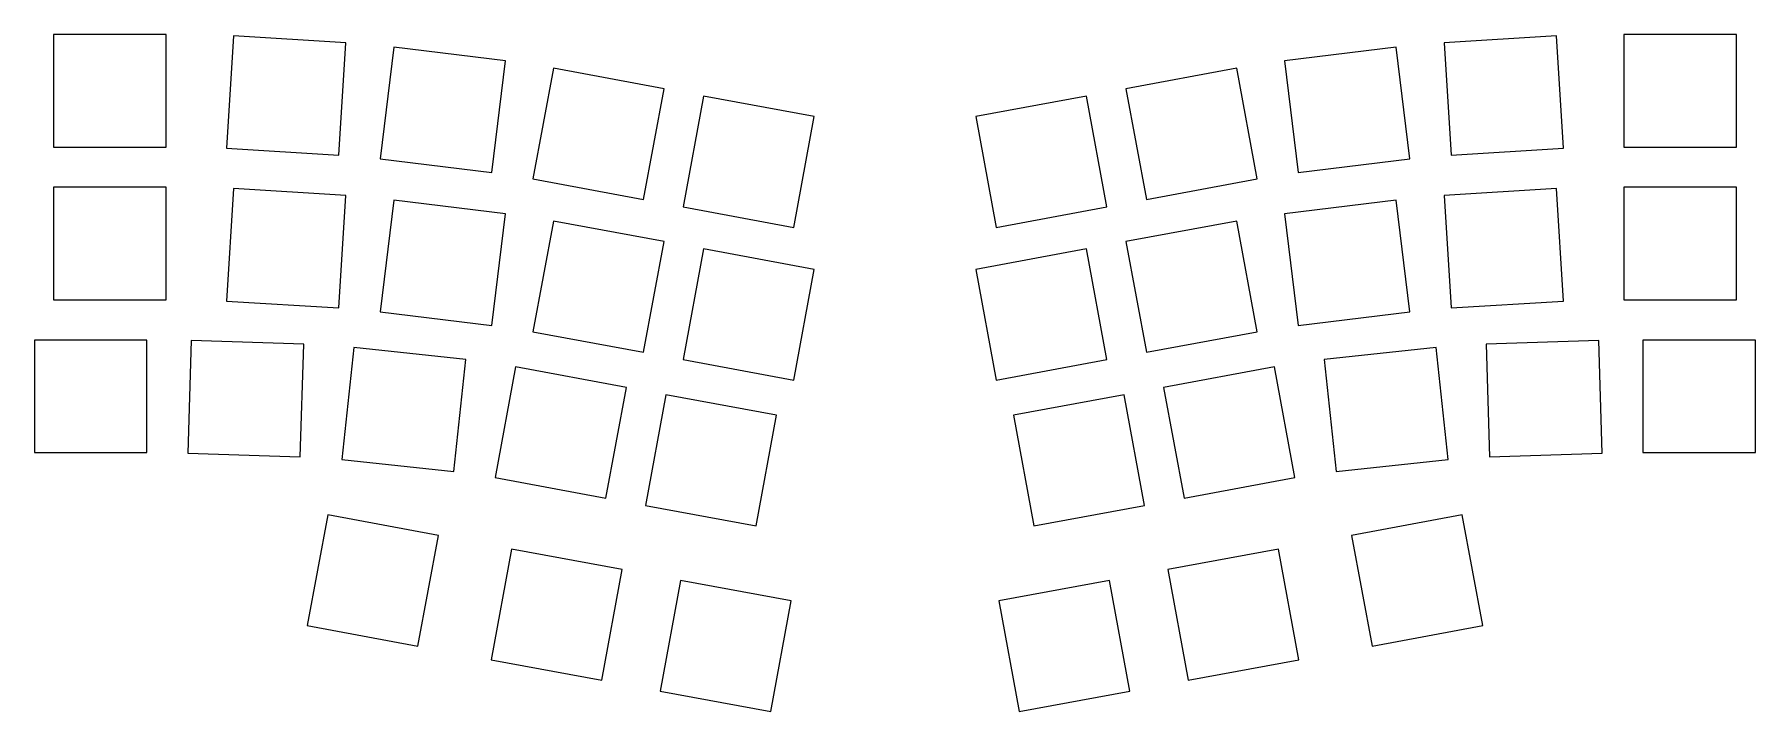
# Model space of a CAD drawing. Header units: millimetres. Extents: x -9 to 205, y -77 to 7.
import ezdxf

# ---------------------------------------------------------------- set-up
doc = ezdxf.new("R2010")
doc.units = ezdxf.units.MM

msp = doc.modelspace()

# ---------------------------------------------------------------- linework, layer by layer
for p, q in [((7, 7), (-7, 7)), ((-7, 7), (-7, -7)), ((7, -7), (7, 7)), ((15.38, 6.82), (14.52, -7.16)), ((29.35, 5.96), (15.38, 6.82)), ((179.92, 6.82), (165.95, 5.96)), ((180.78, -7.16), (179.92, 6.82)), ((202.3, 7), (188.3, 7)), ((188.3, 7), (188.3, -7)), ((202.3, -7), (202.3, 7)), ((28.5, -8.01), (29.35, 5.96)), ((35.33, 5.41), (33.63, -8.48)), ((49.23, 3.71), (35.33, 5.41)), ((159.97, 5.41), (146.07, 3.71)), ((161.67, -8.48), (159.97, 5.41)), ((165.95, 5.96), (166.8, -8.01)), ((47.52, -10.19), (49.23, 3.71)), ((55.16, 2.79), (52.61, -10.97)), ((68.93, 0.24), (55.16, 2.79)), ((140.14, 2.79), (126.37, 0.24)), ((142.69, -10.97), (140.14, 2.79)), ((146.07, 3.71), (147.78, -10.19)), ((66.38, -13.52), (68.93, 0.24)), ((126.37, 0.24), (128.92, -13.52)), ((73.84, -0.67), (71.29, -14.44)), ((87.61, -3.22), (73.84, -0.67)), ((121.45, -0.67), (107.69, -3.22)), ((124, -14.44), (121.45, -0.67)), ((85.06, -16.99), (87.61, -3.22)), ((107.69, -3.22), (110.24, -16.99)), ((-7, -7), (7, -7)), ((14.52, -7.16), (28.5, -8.01)), ((33.63, -8.48), (47.52, -10.19)), ((147.78, -10.19), (161.67, -8.48)), ((166.8, -8.01), (180.78, -7.16)), ((188.3, -7), (202.3, -7)), ((7, -12), (-7, -12)), ((-7, -12), (-7, -26)), ((7, -26), (7, -12)), ((15.38, -12.18), (14.52, -26.16)), ((29.35, -13.04), (15.38, -12.18)), ((52.61, -10.97), (66.38, -13.52)), ((128.92, -13.52), (142.69, -10.97)), ((179.92, -12.18), (165.95, -13.04)), ((180.78, -26.16), (179.92, -12.18)), ((202.3, -12), (188.3, -12)), ((188.3, -12), (188.3, -26)), ((202.3, -26), (202.3, -12)), ((28.5, -27.01), (29.35, -13.04)), ((35.33, -13.59), (33.63, -27.48)), ((49.23, -15.29), (35.33, -13.59)), ((71.29, -14.44), (85.06, -16.99)), ((110.24, -16.99), (124, -14.44)), ((159.97, -13.59), (146.07, -15.29)), ((161.67, -27.48), (159.97, -13.59)), ((165.95, -13.04), (166.8, -27.01)), ((47.52, -29.19), (49.23, -15.29)), ((55.16, -16.21), (52.61, -29.97)), ((68.93, -18.76), (55.16, -16.21)), ((140.14, -16.21), (126.37, -18.76)), ((142.69, -29.97), (140.14, -16.21)), ((146.07, -15.29), (147.78, -29.19)), ((66.38, -32.52), (68.93, -18.76)), ((126.37, -18.76), (128.92, -32.52)), ((73.84, -19.67), (71.29, -33.44)), ((87.61, -22.22), (73.84, -19.67)), ((121.45, -19.67), (107.69, -22.22)), ((124, -33.44), (121.45, -19.67)), ((85.06, -35.99), (87.61, -22.22)), ((107.69, -22.22), (110.24, -35.99)), ((-7, -26), (7, -26)), ((14.52, -26.16), (28.5, -27.01)), ((33.63, -27.48), (47.52, -29.19)), ((147.78, -29.19), (161.67, -27.48)), ((166.8, -27.01), (180.78, -26.16)), ((188.3, -26), (202.3, -26)), ((4.62, -31), (-9.38, -31)), ((-9.38, -31), (-9.38, -45)), ((4.62, -45), (4.62, -31)), ((10.13, -31.08), (9.7, -45.08)), ((24.12, -31.51), (10.13, -31.08)), ((23.69, -45.51), (24.12, -31.51)), ((30.36, -31.94), (28.87, -45.86)), ((44.28, -33.43), (30.36, -31.94)), ((52.61, -29.97), (66.38, -32.52)), ((128.92, -32.52), (142.69, -29.97)), ((164.94, -31.94), (151.02, -33.43)), ((166.43, -45.86), (164.94, -31.94)), ((185.17, -31.08), (171.18, -31.51)), ((171.18, -31.51), (171.6, -45.51)), ((185.6, -45.08), (185.17, -31.08)), ((204.67, -31), (190.67, -31)), ((190.67, -31), (190.67, -45)), ((204.67, -45), (204.67, -31)), ((42.79, -47.36), (44.28, -33.43)), ((71.29, -33.44), (85.06, -35.99)), ((110.24, -35.99), (124, -33.44)), ((151.02, -33.43), (152.51, -47.36)), ((50.47, -34.34), (47.92, -48.1)), ((64.24, -36.89), (50.47, -34.34)), ((144.83, -34.34), (131.06, -36.89)), ((147.38, -48.1), (144.83, -34.34)), ((61.69, -50.66), (64.24, -36.89)), ((69.15, -37.8), (66.6, -51.57)), ((82.92, -40.35), (69.15, -37.8)), ((126.14, -37.8), (112.38, -40.35)), ((128.69, -51.57), (126.14, -37.8)), ((131.06, -36.89), (133.61, -50.66)), ((80.37, -54.12), (82.92, -40.35)), ((112.38, -40.35), (114.93, -54.12)), ((-9.38, -45), (4.62, -45)), ((9.7, -45.08), (23.69, -45.51)), ((28.87, -45.86), (42.79, -47.36)), ((152.51, -47.36), (166.43, -45.86)), ((171.6, -45.51), (185.6, -45.08)), ((190.67, -45), (204.67, -45)), ((47.92, -48.1), (61.69, -50.66)), ((133.61, -50.66), (147.38, -48.1)), ((27.1, -52.76), (24.55, -66.52)), ((40.87, -55.31), (27.1, -52.76)), ((66.6, -51.57), (80.37, -54.12)), ((114.93, -54.12), (128.69, -51.57)), ((168.2, -52.76), (154.43, -55.31)), ((170.75, -66.52), (168.2, -52.76)), ((38.32, -69.07), (40.87, -55.31)), ((154.43, -55.31), (156.98, -69.07)), ((49.96, -56.99), (47.41, -70.76)), ((63.73, -59.54), (49.96, -56.99)), ((145.33, -56.99), (131.57, -59.54)), ((147.89, -70.76), (145.33, -56.99)), ((61.18, -73.31), (63.73, -59.54)), ((131.57, -59.54), (134.12, -73.31)), ((70.98, -60.89), (68.43, -74.65)), ((84.75, -63.44), (70.98, -60.89)), ((124.32, -60.89), (110.55, -63.44)), ((126.87, -74.65), (124.32, -60.89)), ((82.19, -77.2), (84.75, -63.44)), ((110.55, -63.44), (113.1, -77.2)), ((24.55, -66.52), (38.32, -69.07)), ((156.98, -69.07), (170.75, -66.52)), ((47.41, -70.76), (61.18, -73.31)), ((134.12, -73.31), (147.89, -70.76)), ((68.43, -74.65), (82.19, -77.2)), ((113.1, -77.2), (126.87, -74.65))]:
    msp.add_line(p, q)

doc.saveas('drawing.dxf')
